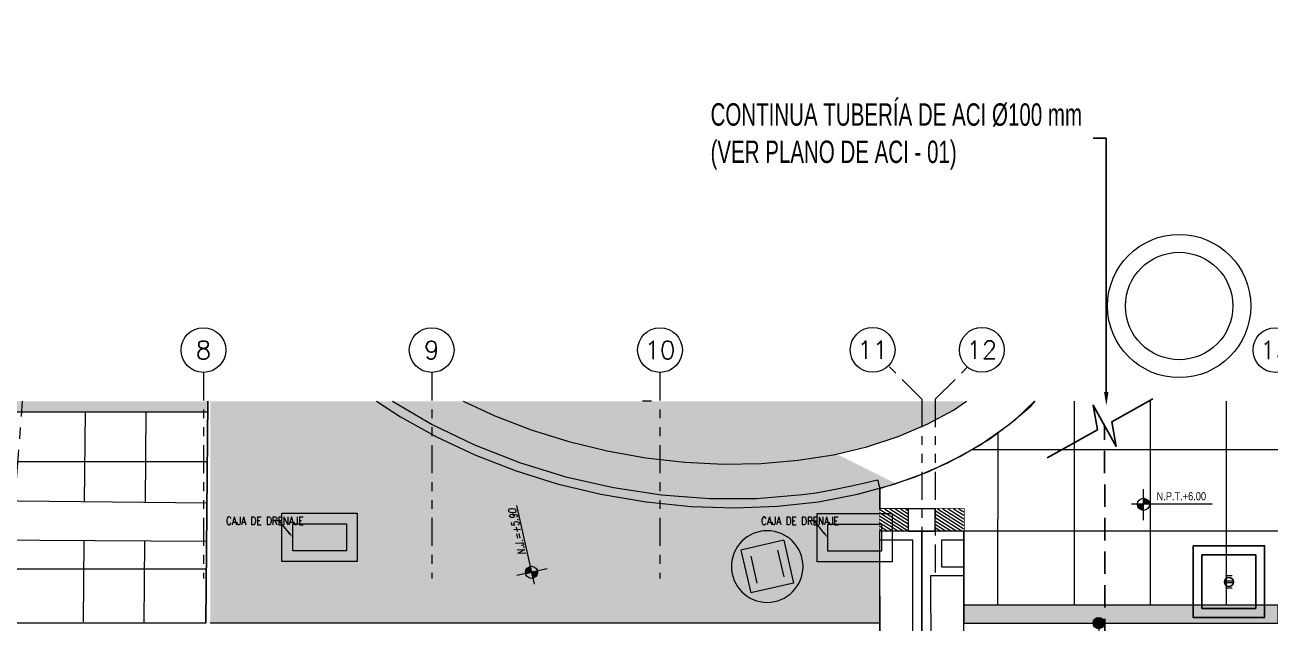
# Model space of a CAD drawing. Header units: millimetres. Extents: x 3738 to 3833, y 1327 to 1657.
# Drawn here: x 3781.5 to 3795.41, y 1495.59 to 1502.27 of the extents above; entities that cross this region are included whole.
import ezdxf
from ezdxf import colors
from ezdxf.entities.mleader import LeaderData, LeaderLine
from ezdxf.enums import TextEntityAlignment as Align
from ezdxf.math import Vec2, Vec3
from ezdxf.xclip import XClip

# ---------------------------------------------------------------- set-up
doc = ezdxf.new("R2010")
doc.units = ezdxf.units.MM
doc.header["$XCLIPFRAME"] = 2
doc.set_wipeout_variables(frame=1)
for name, pattern in [('ACAD_ISO07W100', [3, 0, -3]), ('CENTER', [2, 1.25, -0.25, 0.25, -0.25]), ('DASHED2', [0.375, 0.25, -0.125]), ('HIDDEN', [0.375, 0.25, -0.125]), ('HIDDEN2', [0.1875, 0.125, -0.0625]), ('PHANTOM', [63.5, 31.75, -6.35, 6.35, -6.35, 6.35, -6.35]), ('PHANTOM2', [1.25, 0.625, -0.125, 0.125, -0.125, 0.125, -0.125])]:
    doc.linetypes.add(name, pattern=pattern)
doc.layers.get('0').update_dxf_attribs({"color": 251, "lineweight": 9})
for name, color, linetype, lineweight in [('000 SOS 911 TEXTOS ACI', 7, 'Continuous', 9), ('000 SOS 911 TUB. ENTERRADA  ACI', 5, 'DASHED2', 25), ('000 SOS 911 TUBERIA ACI', 3, 'Continuous', 25), ('A-07', 251, 'Continuous', 13), ('A-Adoquines', 251, 'Continuous', 13), ('A-EJES', 251, 'PHANTOM', 13), ('A-EST PLACAS', 251, 'Continuous', 13), ('A-HATCH', 251, 'Continuous', 13), ('A-MURO BAJO', 251, 'Continuous', 13), ('A-MUROS', 251, 'Continuous', 13), ('A-NIVELES-NPT', 251, 'Continuous', 13), ('A-PROYECCIONES', 251, 'HIDDEN2', 13), ('A_30_DispositivosElect', 251, 'Continuous', 13), ('A_30_DispositivosSanit', 251, 'Continuous', 13), ('A_30_TableroElect', 251, 'Continuous', 13), ('A_50_TextoIndicaciones', 251, 'Continuous', 13), ('DLP_VERDE', 251, 'Continuous', 13)]:
    doc.layers.add(name, color=color, linetype=linetype, lineweight=lineweight)
doc.styles.add('PIPE', font='ARIALN.TTF', dxfattribs={"width": 0.8})
doc.styles.add('R80', font='ARIALN.TTF', dxfattribs={"height": 2.03})
doc.styles.add('R80-200', font='romans.shx', dxfattribs={"width": 0.8, "oblique": 10, "height": 0.2})
doc.styles.add('ROMANS', font='romans.shx', dxfattribs={"width": 0.8})
doc.styles.add('TXT_COTAS', font='romans.shx', dxfattribs={"width": 0.8})
pattern_1 = [(252.5, (24.44767, 11.2647), (0.1028379, -0.13710426), [0, -0.135128, 0, -0.15113, 0, -0.1444625]), (222.5, (24.44767, 11.2647), (0.01502412, -0.29575865), [0, -0.072898, 0, -0.121793, 0, -0.0466725]), (182.5, (24.53724, 11.32742), (-0.22649154, -0.15920515), [0, -0.04445, 0, -0.16002, 0, -0.208915]), (172.5, (24.53724, 11.32742), (-0.17416064, -0.21719985), [0, -0.022225, 0, -0.104902, 0, -0.120015])]
pattern_2 = [(45, (-227164.531382, -8188178.54172), (-0.02245064030267, 0.02245064030267), [])]

# ---------------------------------------------------------------- blocks, each defined once
blk = doc.blocks.new('SIM NIVEL PLANTA')
at = {"linetype": 'Continuous'}
h = blk.add_hatch(dxfattribs=at)
h.set_pattern_fill('_USER', color=0, scale=0.089997, angle=45, style=0, pattern_type=0)
h.set_pattern_definition([(45, (31854.49523, 23864.84028), (-0.06363728001, 0.06363728001), [])])
h.paths.add_polyline_path([(-17.33, 0), (-15.98, 0, 0.409209), (-17.33, 1.33)])
h.paths.add_polyline_path([(-18.68, 0, 0.004279), (-18.68, -0.02, 0.414214), (-17.33, -1.37), (-17.33, 0)])
at = {"color": 0}
for p, q in [((-17.33, -3.58), (-17.33, 3.34)), ((-2, 0), (-20, 0))]:
    blk.add_line(p, q, dxfattribs=at)
at = {"color": 0, "linetype": 'Continuous'}
blk.add_circle((-17.33, -0.02), 1.35, dxfattribs=at)
at = {"color": 0, "style": 'R80'}
blk.add_attdef('N.P.T.+0.00', text='', height=1.8, dxfattribs=at).set_placement((-8.87, 1.77), align=Align.MIDDLE_CENTER)
blk = doc.blocks.new('pl_01')
at = {"layer": 'A-PROYECCIONES', "color": 8, "linetype": 'HIDDEN2', "ltscale": 0.3}
for p, q in [((0.0109, 0.2487), (-0.1668, 0.482)), ((-0.0093, 0.434), (-0.0763, 0.5042)), ((-0.0422, 0.4685), (-0.0275, 0.5091)), ((-0.0093, 0.434), (0.0225, 0.5092)), ((-0.003, 0.4541), (-0.0037, 0.5098)), ((0.0109, 0.4056), (0.0806, 0.4814)), ((0.0603, 0.4594), (0.0656, 0.5053)), ((0.1042, 0.3033), (0.1078, 0.4978)), ((0.1455, 0.4847), (0.1065, 0.4287)), ((0.1527, 0.3997), (0.1452, 0.4881)), ((0.1527, 0.3997), (0.1736, 0.4785)), ((-0.2133, 0.3912), (-0.2686, 0.439)), ((-0.206, 0.3502), (-0.2261, 0.4635)), ((-0.1622, 0.3623), (-0.2207, 0.4598)), ((-0.1914, 0.411), (-0.1927, 0.4722)), ((-0.1623, 0.3844), (-0.1798, 0.4685)), ((0.1624, 0.365), (0.2087, 0.464)), ((0.1754, 0.3927), (0.2379, 0.4495)), ((-0.3036, 0.2608), (-0.3095, 0.4052)), ((-0.2028, 0.3418), (-0.2842, 0.4286)), ((-0.0495, 0.328), (-0.0093, 0.434)), ((0.0013, 0.3162), (0.0109, 0.4056)), ((0.0019, 0.322), (0.0948, 0.3976)), ((0.1064, 0.3377), (0.1527, 0.3997)), ((0.1983, 0.4136), (0.2568, 0.4216)), ((0.2361, 0.323), (0.3086, 0.4036)), ((0.2404, 0.3446), (0.2735, 0.4238)), ((0.2741, 0.3652), (0.2859, 0.4202)), ((0.2767, 0.3027), (0.314, 0.3994)), ((-0.3476, 0.3008), (-0.3506, 0.37)), ((-0.3076, 0.3585), (-0.3375, 0.382)), ((-0.1618, 0.2505), (-0.1623, 0.3844)), ((0.0992, 0.1538), (0.1624, 0.365)), ((0.2721, 0.2951), (0.3595, 0.3583)), ((0.2917, 0.3416), (0.3452, 0.3723)), ((-0.2715, 0.2315), (-0.3844, 0.3344)), ((-0.0863, 0.0827), (-0.2028, 0.3418)), ((0.2143, 0.2133), (0.2404, 0.3446)), ((0.3021, 0.0984), (0.3929, 0.3206)), ((-0.0082, 0.2737), (0.0035, 0.2967)), ((0.0035, 0.2967), (0.0013, 0.3162)), ((0.1041, 0.3028), (0.1042, 0.3033)), ((0.1288, 0.2576), (0.1041, 0.3028)), ((0.1082, 0.063), (0.2721, 0.2951)), ((0.3576, 0.2343), (0.4106, 0.2972)), ((-0.384, 0.1758), (-0.4464, 0.2445)), ((-0.4048, 0.1988), (-0.4128, 0.2573)), ((0, 0), (0.0109, 0.2487)), ((0.3848, 0.2317), (0.4238, 0.2777)), ((0.3848, 0.2317), (0.4364, 0.2572)), ((-0.4322, 0.1641), (-0.4662, 0.2034)), ((-0.3562, 0.1628), (-0.4623, 0.2124)), ((-0.1368, 0.1951), (-0.2715, 0.2315)), ((0.347, 0.2082), (0.3848, 0.2317)), ((0.3794, 0.1313), (0.4317, 0.22)), ((0.3853, 0.2322), (0.449, 0.2339)), ((0.4166, 0.1943), (0.4592, 0.2127)), ((-0.3909, 0.1532), (-0.4771, 0.176)), ((-0.145, 0.0996), (-0.3562, 0.1628)), ((0.4125, 0.1202), (0.4753, 0.1727)), ((-0.3909, 0.1532), (-0.4872, 0.1449)), ((-0.4759, 0.1459), (-0.4199, 0.107)), ((-0.3289, 0.1068), (-0.3909, 0.1532)), ((-0.2488, 0.1293), (-0.294, 0.1045)), ((0.0327, 0.072), (0.0618, 0.1196)), ((0.0618, 0.1196), (0.0899, 0.1413)), ((0.0899, 0.1413), (0.0992, 0.1538)), ((0.2967, 0.0961), (0.3794, 0.1313)), ((0.3227, 0.051), (0.4125, 0.1202)), ((0.4125, 0.1202), (0.499, 0.0766)), ((0.4299, 0.1321), (0.4835, 0.1476)), ((0.455, 0.0987), (0.4897, 0.1246)), ((-0.3847, 0.0546), (-0.4993, 0.0931)), ((-0.2946, 0.1046), (-0.4963, 0.1084)), ((-0.294, 0.1045), (-0.2946, 0.1046)), ((-0.1325, 0.0903), (-0.145, 0.0996)), ((-0.1108, 0.0622), (-0.1325, 0.0903)), ((0, 0), (-0.0863, 0.0827)), ((0, 0), (0.2293, 0.0857)), ((0.2293, 0.0857), (0.5039, -0.0164)), ((0.2588, 0.0747), (0.2774, 0.0926)), ((0.2774, 0.0926), (0.2967, 0.0961)), ((-0.3937, 0.054), (-0.5068, 0.0247)), ((-0.434, 0.0435), (-0.5022, 0.0748)), ((-0.2847, 0.0552), (-0.4066, 0.0001)), ((-0.1007, 0.0564), (-0.3847, 0.0546)), ((-0.0632, 0.0332), (-0.1108, 0.0622)), ((0, 0), (0.0327, 0.072)), ((0, 0), (0.1082, 0.063)), ((-0.4429, 0.0155), (-0.5069, -0.0123)), ((-0.3865, 0.0092), (-0.5068, 0.0226)), ((-0.4066, 0.0001), (-0.5065, -0.0228)), ((-0.1959, 0.0106), (-0.2626, -0.0289)), ((-0.1457, 0.0277), (-0.1959, 0.0106)), ((0, 0), (-0.1457, 0.0277)), ((0, 0), (-0.0632, 0.0332)), ((0.3959, 0.0238), (0.4998, -0.0629)), ((-0.4711, -0.0375), (-0.504, -0.0529)), ((-0.4029, -0.0315), (-0.4711, -0.0375)), ((-0.3197, -0.0353), (-0.4029, -0.0315)), ((-0.2731, -0.0376), (-0.3197, -0.0353)), ((-0.2626, -0.0289), (-0.3193, -0.0761)), ((-0.1212, -0.0285), (-0.2417, -0.1241)), ((-0.1212, -0.0285), (-0.1852, -0.1739)), ((0, 0), (-0.1212, -0.0285)), ((0, 0), (-0.0244, -0.0627)), ((0, 0), (0.0715, -0.0239)), ((0, 0), (0.0023, -0.1116)), ((0, 0), (0.1444, -0.1925)), ((0.0715, -0.0239), (0.1192, -0.053)), ((0.1666, -0.0344), (0.1192, -0.053)), ((0.2912, -0.0124), (0.1666, -0.0344)), ((0.4987, -0.071), (0.2912, -0.0124)), ((0.4837, -0.0089), (0.5019, -0.0452)), ((-0.4457, -0.0919), (-0.5021, -0.0673)), ((-0.3193, -0.0761), (-0.3684, -0.1092)), ((-0.0244, -0.0627), (-0.0534, -0.1104)), ((0.1192, -0.053), (0.1409, -0.0811)), ((-0.4457, -0.0919), (-0.4967, -0.0985)), ((-0.4111, -0.0878), (-0.4457, -0.0919)), ((-0.3684, -0.1092), (-0.4145, -0.1213)), ((-0.3684, -0.1092), (-0.4111, -0.0878)), ((-0.0534, -0.1104), (-0.0815, -0.1321)), ((0.0023, -0.1116), (-0.0442, -0.2725)), ((0.0023, -0.1116), (0.1214, -0.3695)), ((0.0023, -0.1116), (0.0461, -0.3667)), ((0.1409, -0.0811), (0.1534, -0.0904)), ((0.1534, -0.0904), (0.3646, -0.1536)), ((0.2572, -0.1201), (0.3023, -0.0953)), ((0.3023, -0.0953), (0.3029, -0.0954)), ((0.3029, -0.0954), (0.4937, -0.099)), ((0.3372, -0.0976), (0.3992, -0.144)), ((0.4842, -0.1367), (0.4282, -0.0977)), ((-0.4145, -0.1213), (-0.4915, -0.1211)), ((-0.4458, -0.1216), (-0.4829, -0.1509)), ((-0.3544, -0.1556), (-0.4301, -0.2644)), ((-0.2417, -0.1241), (-0.3544, -0.1556)), ((-0.2417, -0.1241), (-0.2653, -0.1671)), ((-0.0908, -0.1446), (-0.154, -0.3558)), ((-0.0815, -0.1321), (-0.0908, -0.1446)), ((0.3646, -0.1536), (0.4617, -0.199)), ((0.3992, -0.144), (0.4843, -0.1367)), ((0.3992, -0.144), (0.4755, -0.1641)), ((0.4405, -0.1549), (0.4673, -0.1858)), ((-0.2653, -0.1671), (-0.2832, -0.2235)), ((-0.1852, -0.1739), (-0.2415, -0.3146)), ((-0.1852, -0.1739), (-0.1852, -0.1739)), ((0.1444, -0.1925), (0.4292, -0.2612)), ((0.3923, -0.1666), (0.448, -0.2279)), ((0.4132, -0.1896), (0.4211, -0.2481)), ((-0.3978, -0.218), (-0.3968, -0.3113)), ((-0.2832, -0.2235), (-0.3131, -0.296)), ((-0.2062, -0.2264), (-0.253, -0.2694)), ((0.175, -0.1999), (0.1805, -0.2251)), ((0.1805, -0.2251), (0.1945, -0.2389)), ((0.2413, -0.2159), (0.2771, -0.3234)), ((-0.3972, -0.2774), (-0.4109, -0.2927)), ((-0.253, -0.2694), (-0.2726, -0.3087)), ((-0.1205, -0.2484), (-0.0958, -0.2935)), ((-0.0442, -0.2725), (-0.0562, -0.365)), ((0.1977, -0.2437), (0.1734, -0.361)), ((0.1945, -0.2389), (0.2435, -0.3142)), ((-0.3131, -0.296), (-0.3413, -0.3705)), ((-0.2726, -0.3087), (-0.293, -0.3294)), ((-0.2726, -0.3087), (-0.282, -0.4168)), ((-0.2415, -0.3146), (-0.2792, -0.4186)), ((-0.0958, -0.2941), (-0.0996, -0.4921)), ((-0.0958, -0.2935), (-0.0958, -0.2941)), ((0.0795, -0.2786), (0.1801, -0.3669)), ((0.2435, -0.3142), (0.2374, -0.417)), ((-0.3341, -0.3515), (-0.3504, -0.362)), ((-0.293, -0.3294), (-0.3164, -0.3916)), ((-0.154, -0.3558), (-0.2027, -0.4599)), ((-0.098, -0.3284), (-0.1444, -0.3904)), ((0.1635, -0.3523), (0.2005, -0.4659)), ((0.2771, -0.3234), (0.3733, -0.3356)), ((0.2771, -0.3234), (0.3, -0.4021)), ((0.2849, -0.3431), (0.3207, -0.3858)), ((0.3244, -0.3294), (0.3387, -0.3702)), ((-0.3099, -0.3743), (-0.3061, -0.3996)), ((-0.2656, -0.381), (-0.2608, -0.4301)), ((-0.167, -0.3835), (-0.2345, -0.4448)), ((-0.1444, -0.3904), (-0.1665, -0.474)), ((-0.1444, -0.3904), (-0.1364, -0.4833)), ((-0.0562, -0.365), (-0.0659, -0.4976)), ((-0.0562, -0.365), (-0.026, -0.5011)), ((0.0461, -0.3667), (0.0234, -0.5011)), ((0.1214, -0.3695), (0.1335, -0.4879)), ((0.1257, -0.3774), (0.198, -0.4669)), ((0.1801, -0.3669), (0.2322, -0.4352)), ((0.2391, -0.3871), (0.2642, -0.4263)), ((-0.19, -0.4044), (-0.2485, -0.4123)), ((-0.1553, -0.4317), (-0.1927, -0.4641)), ((-0.1371, -0.4755), (-0.0982, -0.4194)), ((0.0396, -0.4051), (0.083, -0.4946)), ((0.1519, -0.4098), (0.1516, -0.478)), ((0.1811, -0.4063), (0.2316, -0.452)), ((-0.0635, -0.4631), (-0.0634, -0.4625)), ((-0.0634, -0.4625), (-0.0479, -0.4995)), ((0.0632, -0.4537), (0.0515, -0.4989))]:
    blk.add_line(p, q, dxfattribs=at)
blk = doc.blocks.new('TRAZO 2')
at = {"layer": 'A-Adoquines'}
h = blk.add_hatch(color=8, dxfattribs=at)
h.dxf.hatch_style = 1
h.paths.add_polyline_path([(71.018, 154.413), (70.823, 154.457), (69.823, 149.99), (70.018, 149.944)])
h.paths.add_polyline_path([(73.991, 153.921), (80.185, 152.074), (80.244, 152.265), (74.472, 153.986, -0.02703), (73.792, 153.949), (72.684, 149.321), (72.782, 149.298), (72.782, 149.298, -0.01102), (72.878, 149.273)])
h.paths.add_polyline_path([(73.02, 149.227, -0.025435), (73.232, 149.138, -0.057742), (73.734, 148.806), (78.722, 147.318), (78.781, 147.509)])
h.paths.add_polyline_path([(79.882, 147.18), (79.25, 147.369), (79.191, 147.178), (79.823, 146.989)])
h.paths.add_polyline_path([(80.702, 152.128), (80.644, 151.937), (81.279, 151.747), (81.338, 151.939)])
h.paths.add_polyline_path([(82.38, 157.625), (82.322, 157.433), (82.96, 157.239), (83.018, 157.43)])
h.paths.add_polyline_path([(79.812, 158.409, -0.007938), (79.751, 158.219), (81.875, 157.57), (81.934, 157.761)])
h.paths.add_polyline_path([(83.566, 161.51), (84.199, 161.317), (84.26, 161.515), (83.627, 161.708)])
h = blk.add_hatch(color=8, dxfattribs=at)
h.dxf.hatch_style = 1
h.paths.add_polyline_path([(64.806, 139.296), (63.607, 139.568), (63.513, 139.149), (64.713, 138.88)])
h.paths.add_polyline_path([(65.506, 142.422), (64.306, 142.691), (64.182, 142.139), (65.38, 141.861)])
h.paths.add_polyline_path([(65.896, 142.333), (65.701, 142.379), (64.908, 138.836), (65.104, 138.792)])
at = {"color": 8}
for p, q in [((65.788, 141.847, 0), (67.667, 141.426, 0)), ((68.307, 140.412, 0), (65.602, 141.018, 0)), ((67.979, 139.615, 0), (65.416, 140.188, 0)), ((67.65, 138.817, 0), (65.23, 139.359, 0))]:
    blk.add_line(p, q, dxfattribs=at)
for points in [[(68.114, 150.395), (69.471, 156.457)], [(69.282, 150.116), (70.282, 154.579)], [(68.722, 151.654), (67.839, 151.861)], [(70.122, 151.327), (69.145, 151.555)], [(68.569, 150.992), (67.684, 151.198)], [(69.974, 150.663), (68.991, 150.893)], [(65.909, 138.611), (66.676, 142.034)]]:
    blk.add_lwpolyline(points, dxfattribs=at)
at = {"elevation": 0}
blk.add_lwpolyline([(69.823, 149.989), (70.823, 154.457)], dxfattribs=at)
at = {"color": 8, "elevation": 0}
blk.add_lwpolyline([(66.796, 138.413), (67.546, 141.751)], dxfattribs=at)
at = {"layer": 'A-Adoquines', "elevation": 0}
blk.add_lwpolyline([(83.188, 161.841), (80.022, 161.157, -0.524695), (72.428, 154.098), (69.881, 154.668), (68.834, 150.221), (68.414, 150.319), (69.81, 156.375)], format="xyb", dxfattribs=at)
blk.add_lwpolyline([(65.897, 142.333), (65.701, 142.379), (64.908, 138.836), (65.104, 138.792)], close=True, dxfattribs=at)
at = {"layer": 'A-HATCH'}
blk.add_lwpolyline([(65.674, 142.259), (66.921, 141.982), (67.126, 142.901), (67.349, 142.85, 0.099711), (67.733, 141.278, 0.257304), (69.61, 139.867, 0.13775), (71.324, 140.202, 0.129174), (73.522, 142.186, 0.104349), (74.684, 145.004, 0.124556), (74.561, 147.525, 0.208461), (73.232, 149.138, 0.052972), (72.782, 149.298), (67.527, 150.526), (68.882, 156.583), (69.81, 156.375)], format="xyb", dxfattribs=at)
blk = doc.blocks.new('A$C9f73720c')
at = {"layer": 'A-PROYECCIONES', "linetype": 'Continuous'}
h = blk.add_hatch(color=256, dxfattribs=at)
h.dxf.hatch_style = 1
edge = h.paths.add_edge_path()
edge.add_arc((33.123, 110.21), 0.0625, 0, 360)
at = {"layer": 'DLP_VERDE'}
h = blk.add_hatch(dxfattribs=at)
h.set_pattern_fill('AR-SAND', color=256, scale=0.0035, angle=215)
h.set_pattern_definition(pattern_1)
edge = h.paths.add_edge_path()
edge.add_ellipse((41.269, 112.617), major_axis=(-4.918, 3.986), ratio=0.941362, start_angle=313.954, end_angle=403.9208, ccw=False)
edge.add_line((40.557, 118.716), (35.292, 119.895))
edge.add_line((35.292, 119.895), (33.657, 112.595))
edge.add_line((33.657, 112.595), (35.125, 112.267))
edge.add_line((35.125, 112.267), (35.125, 112.277))
h = blk.add_hatch(dxfattribs=at)
h.set_pattern_fill('AR-SAND', color=256, scale=0.0035, angle=215)
h.set_pattern_definition(pattern_1)
edge = h.paths.add_edge_path()
edge.add_spline(control_points=[(40.797, 118.117), (40.501, 118.259), (40.163, 118.319), (39.414, 118.253), (39.004, 118.125), (38.181, 117.67), (37.768, 117.345), (37.014, 116.54), (36.673, 116.062), (36.118, 115.025), (35.905, 114.467), (35.638, 113.358), (35.585, 112.808), (35.638, 111.804), (35.745, 111.352), (36.083, 110.61), (36.312, 110.322), (36.848, 109.92), (37.156, 109.801), (37.853, 109.738), (38.243, 109.796), (38.729, 109.986), (38.809, 110.021), (38.89, 110.059)], knot_values=[0, 0, 0, 0, 0.376125, 0.376125, 0.752249, 0.752249, 1.128374, 1.128374, 1.504499, 1.504499, 1.880624, 1.880624, 2.256748, 2.256748, 2.632873, 2.632873, 3.008998, 3.008998, 3.385122, 3.385122, 3.761247, 3.761247, 3.834879, 3.834879, 3.834879, 3.834879], degree=3, periodic=0)
edge.add_line((38.89, 110.059), (39.101, 109.619))
edge.add_ellipse((38.838, 114.028), major_axis=(2.17, 4.529), ratio=0.667469, start_angle=219.7234, end_angle=291.5898)
edge.add_line((42.447, 114.348), (41.968, 114.439))
edge.add_spline(control_points=[(41.968, 114.439), (42.017, 114.698), (42.049, 114.954), (42.092, 115.733), (42.04, 116.23), (41.793, 117.079), (41.601, 117.429), (41.196, 117.875), (41.006, 118.017), (40.797, 118.117)], knot_values=[5.089214, 5.089214, 5.089214, 5.089214, 5.265746, 5.265746, 5.641871, 5.641871, 6.017995, 6.017995, 6.283185, 6.283185, 6.283185, 6.283185], degree=3, periodic=0)
at = {"layer": 'A-MURO BAJO', "ltscale": 0.5}
blk.add_line((35.303, 119.944, 0), (40.557, 118.716, 0), dxfattribs=at)
at = {"layer": 'A-MURO BAJO', "ltscale": 0.5, "elevation": 0}
blk.add_lwpolyline([(35.125, 112.267), (33.657, 112.595), (35.292, 119.895)], dxfattribs=at)
at = {"layer": 'A-MURO BAJO', "ltscale": 0.5}
blk.add_ellipse((38.838, 114.028, 0), major_axis=(2.17, 4.529), ratio=0.667469, start_param=0.142256, end_param=3.271568, dxfattribs=at)
at = {"layer": 'A-MURO BAJO'}
blk.add_open_spline([(42.34, 116.551, 0), (42.338, 116.561, 0), (42.336, 116.57, 0), (42.196, 117.151, 0), (41.945, 117.635, 0), (41.416, 118.188, 0), (41.2, 118.346, 0), (40.962, 118.46, 0), (40.665, 118.602, 0), (40.336, 118.675, 0), (39.488, 118.678, 0), (38.947, 118.529, 0), (37.888, 117.951, 0), (37.37, 117.521, 0), (36.462, 116.463, 0), (36.073, 115.835, 0), (35.497, 114.502, 0), (35.312, 113.798, 0), (35.227, 112.925, 0), (35.218, 112.728, 0), (35.225, 112.272, 0), (35.192, 112.271, 0), (35.158, 112.269, 0), (35.125, 112.267, 0)], degree=3, knots=[0, 0, 0, 0, 0.007003, 0.007003, 0.447636, 0.447636, 0.694928, 0.694928, 0.694928, 1.002589, 1.002589, 1.443222, 1.443222, 1.883855, 1.883855, 2.324488, 2.324488, 2.765122, 2.765122, 2.895595, 2.895595, 2.895595, 3.895595, 3.895595, 3.895595, 3.895595], dxfattribs=at)
at = {"layer": 'A-MURO BAJO', "ltscale": 0.5}
blk.add_open_spline([(40.797, 118.117, 0), (40.501, 118.259, 0), (40.163, 118.319, 0), (39.414, 118.253, 0), (39.004, 118.125, 0), (38.181, 117.67, 0), (37.768, 117.345, 0), (37.014, 116.54, 0), (36.673, 116.062, 0), (36.118, 115.025, 0), (35.905, 114.467, 0), (35.638, 113.358, 0), (35.585, 112.808, 0), (35.638, 111.804, 0), (35.745, 111.352, 0), (36.083, 110.61, 0), (36.312, 110.322, 0), (36.848, 109.92, 0), (37.156, 109.801, 0), (37.853, 109.738, 0), (38.243, 109.796, 0), (38.729, 109.986, 0), (38.809, 110.021, 0), (38.89, 110.059, 0)], degree=3, knots=[0, 0, 0, 0, 0.376125, 0.376125, 0.752249, 0.752249, 1.128374, 1.128374, 1.504499, 1.504499, 1.880624, 1.880624, 2.256748, 2.256748, 2.632873, 2.632873, 3.008998, 3.008998, 3.385122, 3.385122, 3.761247, 3.761247, 3.834879, 3.834879, 3.834879, 3.834879], dxfattribs=at)
at = {"layer": 'A-PROYECCIONES'}
for p, q in [((38.876, 87.83, 0), (38.184, 142.071, 0)), ((27.952, 87.106, 0), (53.444, 135.556, 0))]:
    blk.add_line(p, q, dxfattribs=at)
at = {"layer": 'A-PROYECCIONES', "linetype": 'Continuous'}
blk.add_line((33.123, 110.21, 0), (31.732, 110.521, 0), dxfattribs=at)
at = {"layer": 'A-PROYECCIONES', "color": 152, "linetype": 'CENTER', "ltscale": 0.5, "true_color": 0x2776bb, "transparency": 33554623}
blk.add_lwpolyline([(41.83, 120.28), (42.472, 122.384), (36.734, 124.136), (36.091, 122.032)], close=True, dxfattribs=at)
at = {"layer": 'A-PROYECCIONES', "linetype": 'Continuous'}
blk.add_circle((33.123, 110.21, 0), 0.0625, dxfattribs=at)
at = {"rotation": 0.00873130886672623}
blk.add_blockref('TRAZO 2', (-32.202, -30.593, 0), dxfattribs=at)
at = {"xscale": 3.50498917533782, "yscale": 3.50498917533782, "zscale": 3.50498917533782, "rotation": 91.49999999999986}
blk.add_blockref('pl_01', (34.63, 105.792), dxfattribs=at)
at = {"layer": 'A_50_TextoIndicaciones', "color": 1}
ref = blk.add_blockref('SIM NIVEL PLANTA', (35.927, 116.27, 0), dxfattribs=dict(at, xscale=0.04999999999999999, yscale=0.04999999999999999, zscale=0.04999999999999999, rotation=0.009024318233194195))
ref.add_attrib('N.P.T.+0.00', 'N.J.=+5.90', dxfattribs={"layer": '0', "height": 0.0853, "rotation": 0.009, "style": 'R80-200', "oblique": 10, "width": 0.8}).set_placement((35.538, 116.37, 0), align=Align.TOP_CENTER)
blk = doc.blocks.new('*U285')
for p, q in [((-0.246, -0.095), (-0.246, 0.396)), ((0.245, 0.396), (-0.246, 0.396)), ((-0.154, -0.003), (-0.154, 0.304)), ((0.153, -0.003), (0.153, 0.304)), ((0.245, -0.095), (0.245, 0.396)), ((0.245, -0.095), (-0.246, -0.095))]:
    blk.add_line(p, q)
at = {"linetype": 'HIDDEN', "ltscale": 12}
blk.add_circle((0, 0.15), 0.4, dxfattribs=at)
at = {"ltscale": 0.035}
blk.add_circle((0, 0.15), 0.4, dxfattribs=at)
blk = doc.blocks.new('A$C44b26ab3')
at = {"layer": 'A_30_TableroElect', "xscale": -1, "rotation": 90.35724673086504}
blk.add_blockref('*U285', (3.809, 2.286, 0), dxfattribs=at)
at = {"color": 3}
blk.add_wipeout([(2.201, 0.842), (0.103, 1.313), (0, 0.854), (3.81, 0), (4.011, 0.921), (2.304, 1.303)], dxfattribs=at).translate(0, 0, 0).dxf.layer = 'A_30_DispositivosElect'
at = {"layer": 'A_30_TableroElect'}
h = blk.add_hatch(dxfattribs=at)
h.set_pattern_fill('ANSI31', color=256, scale=0.01)
h.set_pattern_definition(pattern_2)
edge = h.paths.add_edge_path()
edge.add_line((3.699, 0.662), (3.943, 0.607))
edge.add_line((3.943, 0.607), (4.014, 0.921))
edge.add_line((4.014, 0.921), (3.77, 0.976))
edge.add_line((3.77, 0.976), (3.699, 0.662))
h = blk.add_hatch(dxfattribs=at)
h.set_pattern_fill('ANSI31', color=256, scale=0.01)
h.set_pattern_definition(pattern_2)
edge = h.paths.add_edge_path()
edge.add_line((3.564, 0.057), (3.808, 0.002))
edge.add_line((3.808, 0.002), (3.878, 0.314))
edge.add_line((3.878, 0.314), (3.634, 0.369))
edge.add_line((3.634, 0.369), (3.564, 0.057))
for p, q in [((2.305, 1.302, 0.006), (2.203, 0.843, 0.006)), ((3.769, 0.974, 0.006), (2.305, 1.302, 0.006)), ((2.403, 1.28, 0.006), (2.322, 0.919, 0.006)), ((3.672, 0.996, 0.006), (2.403, 1.28, 0.006)), ((0.446, 1.236, 0.006), (0.344, 0.777, 0.006)), ((0.522, 1.117, 0.006), (0.441, 0.756, 0.006)), ((3.667, 0.515, 0.006), (0.446, 1.236, 0.006)), ((1.791, 0.833, 0.006), (0.522, 1.117, 0.006)), ((3.591, 0.635, 0.006), (3.672, 0.996, 0.006)), ((3.667, 0.515, 0.006), (3.769, 0.974, 0.006)), ((2.203, 0.843, 0.006), (3.667, 0.515, 0.006)), ((2.322, 0.919, 0.006), (3.591, 0.635, 0.006)), ((0.344, 0.777, 0.006), (3.564, 0.057, 0.006)), ((0.441, 0.756, 0.006), (1.71, 0.472, 0.006)), ((1.71, 0.472, 0.006), (1.791, 0.833, 0.006)), ((1.888, 0.811, 0.006), (1.807, 0.45, 0.006)), ((3.157, 0.527, 0.006), (1.888, 0.811, 0.006)), ((1.807, 0.45, 0.006), (3.076, 0.166, 0.006)), ((3.076, 0.166, 0.006), (3.157, 0.527, 0.006)), ((3.564, 0.057, 0.006), (3.667, 0.515, 0.006)), ((3.228, 0.388, 0.006), (3.174, 0.144, 0.006)), ((3.521, 0.322, 0.006), (3.228, 0.388, 0.006)), ((3.466, 0.078, 0.006), (3.521, 0.322, 0.006)), ((3.174, 0.144, 0.006), (3.466, 0.078, 0.006))]:
    blk.add_line(p, q, dxfattribs=at)
at = {"layer": 'A_30_TableroElect', "elevation": -0.772}
blk.add_lwpolyline([(3.878, 0.314), (3.943, 0.607), (3.699, 0.662), (3.634, 0.369), (3.878, 0.314)], dxfattribs=at)
blk = doc.blocks.new('Ejes_Torre C 1var')
at = {"layer": 'A-EJES', "linetype": 'PHANTOM2', "ltscale": 0.5}
for p, q in [((23.05, 16.352), (22.677, 16.725)), ((23.2, 16.352), (23.559, 16.711))]:
    blk.add_line(p, q, dxfattribs=at)
for points in [[(15.025, 16.65), (15.025, 14.35)], [(17.575, 16.65), (17.575, 14.35)], [(20.125, 16.65), (20.125, 14.35)], [(23.05, 16.352), (23.05, 14.352)], [(23.2, 16.352), (23.2, 14.352)]]:
    blk.add_lwpolyline(points, dxfattribs=at)
at = {"layer": 'A-EJES', "linetype": 'Continuous'}
for centre in [(15.025, 16.9), (17.575, 16.9), (20.125, 16.9), (22.5, 16.902), (23.72, 16.902), (27, 16.9)]:
    blk.add_circle(centre, 0.25, dxfattribs=at)
at = {"layer": 'A-EJES', "linetype": 'Continuous', "style": 'ROMANS'}
for s, p in [('8', (15.025, 16.9)), ('9', (17.575, 16.9)), ('10', (20.125, 16.9)), ('11', (22.5, 16.902)), ('12', (23.72, 16.902)), ('13', (27, 16.9))]:
    blk.add_text(s, height=0.2, dxfattribs=at).set_placement(p, align=Align.MIDDLE_CENTER)
blk = doc.blocks.new('NIVELES')
at = {"layer": 'A-NIVELES-NPT'}
ref = blk.add_blockref('SIM NIVEL PLANTA', (-0.608, 1.802, 0), dxfattribs=dict(at, xscale=0.05, yscale=0.05, zscale=0.05))
ref.add_attrib('N.P.T.+0.00', 'N.P.T.+6.00', dxfattribs={"layer": '0', "height": 0.09, "style": 'R80'}).set_placement((-1.052, 1.891, 0), align=Align.MIDDLE_CENTER)
blk = doc.blocks.new('R')
at = {"layer": 'A_30_DispositivosSanit', "linetype": 'Continuous'}
for p, q in [((-0.008, -0.05), (-0.008, 0.05)), ((0.008, -0.05), (0.008, 0.05)), ((0.069, -0.037), (0.069, 0.037))]:
    blk.add_line(p, q, dxfattribs=at)
blk.add_circle((0, 0), 0.0504, dxfattribs=at)
blk = doc.blocks.new('is-des-tf_28.02.2025')
at = {"layer": 'A_30_DispositivosSanit', "lineweight": 25, "elevation": 0}
for points in [[(-17.971, 11.314), (-17.171, 11.314), (-17.171, 10.514), (-17.971, 10.514)], [(-17.871, 11.214), (-17.271, 11.214), (-17.271, 10.614), (-17.871, 10.614)]]:
    blk.add_lwpolyline(points, close=True, dxfattribs=at)
at = {"layer": 'A_30_DispositivosSanit', "linetype": 'Continuous', "rotation": 90}
blk.add_blockref('R', (-17.571, 10.909, 0), dxfattribs=at)
blk.add_blockref('R', (-17.571, 10.909, 0), dxfattribs=at)
at = {"layer": 'A_30_DispositivosSanit', "linetype": 'Continuous', "xscale": -1.000000000000001, "rotation": 90}
blk.add_blockref('R', (-17.571, 10.909, 0), dxfattribs=at)
blk.add_blockref('R', (-17.571, 10.909, 0), dxfattribs=at)
blk = doc.blocks.new('IS-pluviales_26.03.2025')
at = {"layer": 'A_30_DispositivosSanit', "elevation": 0}
for points in [[(-32.797, 0.737), (-32.797, 1.277), (-31.957, 1.277), (-31.957, 0.737)], [(-26.82, 0.734), (-26.82, 1.274), (-25.98, 1.274), (-25.98, 0.734)], [(-32.677, 0.857), (-32.677, 1.157), (-32.077, 1.157), (-32.077, 0.857)], [(-26.7, 0.854), (-26.7, 1.154), (-26.1, 1.154), (-26.1, 0.854)]]:
    blk.add_lwpolyline(points, close=True, dxfattribs=at)
at = {"layer": 'A_30_DispositivosSanit', "ltscale": 5}
for radius in [0.8, 0.6]:
    blk.add_circle((-22.775, 3.592, -0.778), radius, dxfattribs=at)
at = {"layer": 'A_50_TextoIndicaciones'}
ml = blk.add_multileader_mtext('Standard', dxfattribs=at)
ml.set_content('\\pxsm1,t16;CAJA DE DRENAJE', color=256, style='TXT_COTAS')
ml.set_leader_properties(color=7)
ml.build(insert=Vec2(0, 0))
ml.multileader.update_dxf_attribs({"dogleg_length": 0.05, "arrow_head_size": 0.07})
ctx = ml.context
ctx.base_point, ctx.char_height, ctx.arrow_head_size, ctx.landing_gap_size, ctx.plane_origin = Vec3(-33.522, 1.193, 0), 0.09, 0.07, 0.1, Vec3(-33.632, 1.858, 0)
notes = []
notes.append((ctx, [(1, (1, 1, 0), (-32.826, 1.193, 0), (-1, 0), 0.05, [(0, [(-32.677, 1.007, 0)], 0, [])])]))
ctx.mtext.insert, ctx.mtext.width, ctx.mtext.defined_height, ctx.mtext.flow_direction = Vec3(-33.422, 1.238, 0), 0.87282, 0.805, 5
ml = blk.add_multileader_mtext('Standard', dxfattribs=at)
ml.set_content('\\pxsm1,t16;CAJA DE DRENAJE', color=256, style='TXT_COTAS')
ml.set_leader_properties(color=7)
ml.build(insert=Vec2(0, 0))
ml.multileader.update_dxf_attribs({"dogleg_length": 0.05, "arrow_head_size": 0.07})
ctx = ml.context
ctx.base_point, ctx.char_height, ctx.arrow_head_size, ctx.landing_gap_size, ctx.plane_origin = Vec3(-27.545, 1.191, 0), 0.09, 0.07, 0.1, Vec3(-27.655, 1.855, 0)
notes.append((ctx, [(1, (1, 1, 0), (-26.849, 1.191, 0), (-1, 0), 0.05, [(0, [(-26.7, 1.004, 0)], 0, [])])]))
ctx.mtext.insert, ctx.mtext.width, ctx.mtext.defined_height, ctx.mtext.flow_direction = Vec3(-27.445, 1.236, 0), 0.87282, 0.805, 5
for ctx, leaders in notes:
    for number, flags, end, landing, length, lines in leaders:
        leader = LeaderData()
        leader.index, (leader.has_last_leader_line, leader.has_dogleg_vector, leader.attachment_direction) = number, flags
        leader.last_leader_point, leader.dogleg_vector, leader.dogleg_length = Vec3(end), Vec3(landing), length
        for number, points, colour, breaks in lines:
            line = LeaderLine()
            line.index, line.vertices, line.color, line.breaks = number, Vec3.list(points), colors.encode_raw_color(colour), breaks
            leader.lines.append(line)
        ctx.leaders.append(leader)

msp = doc.modelspace()

# ---------------------------------------------------------------- linework, layer by layer
at = {"layer": '000 SOS 911 TUB. ENTERRADA  ACI'}
msp.add_lwpolyline([(3793.582, 1485.262), (3793.563, 1497.793)], dxfattribs=at)
at = {"layer": '000 SOS 911 TUBERIA ACI', "color": 1}
msp.add_lwpolyline([(3794.102, 1498.094), (3793.644, 1497.838), (3793.692, 1497.562), (3793.434, 1498.024), (3793.482, 1497.748), (3792.92, 1497.435)], dxfattribs=at)

# ---------------------------------------------------------------- next in the draw order: leaders
at = {"layer": '000 SOS 911 TEXTOS ACI'}
ml = msp.add_multileader_mtext('Standard', dxfattribs=at)
ml.set_content('{\\H1.66667x;CONTINUA TUBERÍA DE ACI %%C100 mm} {\\H1.66667x; (VER PLANO DE ACI - 01)}', color=256, style='PIPE')
ml.set_leader_properties(color=7)
ml.build(insert=Vec2(0, 0))
ml.multileader.update_dxf_attribs({"text_left_attachment_type": 2, "text_right_attachment_type": 2, "dogleg_length": 2, "arrow_head_size": 0.15})
ctx = ml.context
ctx.base_point, ctx.char_height, ctx.arrow_head_size, ctx.landing_gap_size, ctx.plane_origin, ctx.plane_x_axis, ctx.plane_y_axis = Vec3(3789.012, 1501.007, 0), 0.15, 0.15, 0.15, Vec3(3795.948, 1500.203, 0), Vec3(1, -0.000395), Vec3(0.000395, 1)
ctx.left_attachment, ctx.right_attachment = 2, 2
notes = []
notes.append((ctx, [(0, (1, 1, 0), (3793.582, 1501.005, 0), (-1, 0.000395), 0.146, [(0, [(3793.582, 1498.018, 0)], 0, [])])]))
ctx.mtext.insert, ctx.mtext.text_direction, ctx.mtext.rotation, ctx.mtext.width, ctx.mtext.defined_height, ctx.mtext.flow_direction = Vec3(3789.162, 1501.395, 0), Vec3(1, -0.000395), 6.28279, 4.72242, 0.558, 5
ctx.mtext.has_bg_fill, ctx.mtext.bg_color, ctx.mtext.bg_scale_factor, ctx.mtext.bg_transparency, ctx.mtext.use_window_bg_color = 1, -1073741824, 2, 0, 1
for ctx, leaders in notes:
    for number, flags, end, landing, length, lines in leaders:
        leader = LeaderData()
        leader.index, (leader.has_last_leader_line, leader.has_dogleg_vector, leader.attachment_direction) = number, flags
        leader.last_leader_point, leader.dogleg_vector, leader.dogleg_length = Vec3(end), Vec3(landing), length
        for number, points, colour, breaks in lines:
            line = LeaderLine()
            line.index, line.vertices, line.color, line.breaks = number, Vec3.list(points), colors.encode_raw_color(colour), breaks
            leader.lines.append(line)
        ctx.leaders.append(leader)

# ---------------------------------------------------------------- next in the draw order: block references
at = {"color": 7, "linetype": 'ACAD_ISO07W100', "ltscale": 5, "true_color": 0xffffff}
ref = msp.add_blockref('A$C9f73720c', (3908.281, 1487.335), dxfattribs=dict(at, rotation=102.6156181418625))
XClip(ref).set_block_clipping_path([(22.1542253106, 140.4101169162), (10.3600901397, 87.7136669306), (29.6608346476, 83.3939150368), (41.4549698184, 136.0903650224)])

# ---------------------------------------------------------------- next in the draw order: block references
at = {"layer": 'A-EST PLACAS', "rotation": 102.652201466228}
msp.add_blockref('A$C44b26ab3', (3792.826, 1493.15, 0), dxfattribs=at)

# ---------------------------------------------------------------- next in the draw order: block references
msp.add_blockref('NIVELES', (3795.472, 1495.114, 0))
at = {"layer": 'A-07'}
msp.add_blockref('is-des-tf_28.02.2025', (3812.522, 1485.138), dxfattribs=at)
at = {"layer": 'A-MUROS', "color": 3}
msp.add_blockref('Ejes_Torre C 1var', (3768.472, 1481.738), dxfattribs=at)
at = {"layer": 'A_30_DispositivosSanit'}
msp.add_blockref('IS-pluviales_26.03.2025', (3817.171, 1495.538, 0), dxfattribs=at)

doc.saveas('drawing.dxf')
